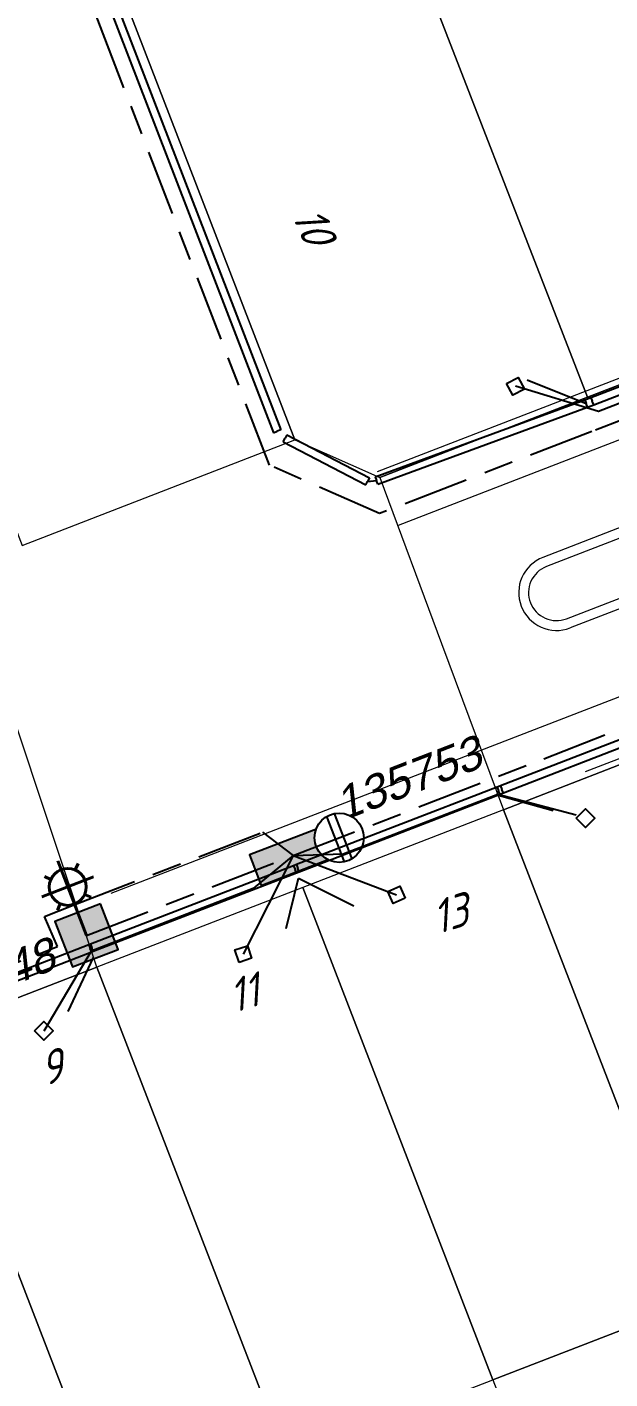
# Model space of a CAD drawing. Header units: metres. Extents: x 310412 to 311596, y 6269899 to 6270937.
# Drawn here: x 310610.9 to 310646.4, y 6270252.4 to 6270334.7 of the extents above; entities that cross this region are included whole.
import ezdxf
from ezdxf.enums import TextEntityAlignment as Align

# ---------------------------------------------------------------- set-up
doc = ezdxf.new("R2010")
doc.units = ezdxf.units.M
doc.linetypes.add('Cable Exist UG', pattern=[8.2, 4, -1.2, 1.8, -1.2])
doc.layers.get('0').update_dxf_attribs({"color": 6})
for name, color, linetype, lineweight, true_color in [('_User E-KERB', 7, 'Continuous', 0, 0x969696), ('_User E-LIP', 7, 'Continuous', 0, 0x969696), ('_User E-LOT', 7, 'Continuous', 0, 0x969696)]:
    doc.layers.add(name, color=color, linetype=linetype, lineweight=lineweight, true_color=true_color)
doc.layers.add('Cadastre Land Parcels_SP_EXT', color=9, linetype='Continuous', lineweight=5)
doc.layers.add('Cadastre Roads_SP_EXT', color=9, linetype='Continuous', lineweight=5)
for name, color, linetype in [('Duct_SP_EXT', 7, 'Continuous'), ('Equip_LV_EXT', 7, 'Continuous'), ('Equip_SP_SL_EXT', 7, 'Continuous'), ('Mains_LV_EXT', 7, 'Continuous'), ('Notes', 7, 'Continuous'), ('Notes_LV_MISC', 7, 'Continuous'), ('Services_SP_EXT', 7, 'Continuous'), ('SupportsUG_SP_LV_EXT', 7, 'Continuous'), ('SupportsUG_SP_LV_SL_EXT', 7, 'Continuous'), ('Trench_SP_EXT', 7, 'Continuous')]:
    doc.layers.add(name, color=color, linetype=linetype)
doc.styles.add('ARIAL', font='arial.ttf', dxfattribs={"height": 2})
doc.styles.add('COLUMN_LABEL', font='arial.ttf')
doc.styles.add('iecARIAL', font='arial.ttf', dxfattribs={"height": 2})
doc.styles.add('ISOCP ITALIC', font='isocp.shx', dxfattribs={"oblique": 20})
doc.styles.add('POLE_LABEL', font='arial.ttf')
doc.styles.get("Standard").update_dxf_attribs({"font": 'arial.ttf'})

# ---------------------------------------------------------------- blocks, each defined once
blk = doc.blocks.new('COLUMN_EXT')
blk.add_hatch(color=256).paths.add_polyline_path([(-1.485, 1.485), (-1.485, -1.485), (1.485, -1.485), (1.485, 1.485)])
blk.add_lwpolyline([(-1.485, -1.485), (1.485, -1.485), (1.485, 1.485), (-1.485, 1.485)], close=True)
at = {"style": 'COLUMN_LABEL', "oblique": 15, "flags": 8}
blk.add_attdef('ASSET_NUM', text='', height=2, rotation=180, dxfattribs=at).set_placement((2, 2), align=Align.MIDDLE_LEFT)
at = {"flags": 9}
for tag, style, p in [('STRUCTURE_PLANT_NUMBER', 'POLE_LABEL', (1.813, 0.031)), ('STREET_CODE', 'COLUMN_LABEL', (1.813, -0.2))]:
    blk.add_attdef(tag, text='', height=0.2, dxfattribs=dict(at, style=style)).set_placement(p, align=Align.MIDDLE_LEFT)
for tag, p in [('OWNED_BY', (1.813, -0.6)), ('STATE', (1.813, -0.8)), ('COLUMN_TYPE', (1.813, -0.4)), ('STREETNAME', (1.813, -1.6)), ('USAGE', (1.813, -1)), ('LEGEND', (1.813, -1.2)), ('LOCATION', (1.813, -1.4)), ('SUBURB', (1.813, -1.8)), ('NOTES', (1.813, -2))]:
    blk.add_attdef(tag, text='', height=0.2, dxfattribs=at).set_placement(p, align=Align.MIDDLE_LEFT)
at = {"flags": 1}
blk.add_attdef('Z', (1.813, -2.351), '', height=0.2, dxfattribs=at)
blk = doc.blocks.new('PILLAR_EXT')
blk.add_hatch(color=256).paths.add_polyline_path([(-2.475, 0.99), (-2.475, -0.99), (2.475, -0.99), (2.475, 0.99)])
blk.add_lwpolyline([(-2.475, -0.99), (2.475, -0.99), (2.475, 0.99), (-2.475, 0.99)], close=True)
at = {"style": 'ARIAL', "oblique": 15, "flags": 8}
blk.add_attdef('ASSET_NUM', (1.5, 3.5), '', height=2, dxfattribs=at)
for tag, p, flags in [('OWNED_BY', (0, -0.2), 9), ('STATE', (0, -0.4), 9), ('SUPPORT_TYPE', (0, -0.6), 9), ('USAGE', (0, -0.8), 9), ('LEGEND', (0, -1), 9), ('STREETNAME', (0, -1.8), 9), ('LOCATION', (0, -1.2), 9), ('NOTES', (0, -1.4), 9), ('PARENT', (0, -1.6), 9), ('SUBURB', (0, -2), 1)]:
    blk.add_attdef(tag, p, '', height=0.2, dxfattribs=dict(flags=flags))
blk = doc.blocks.new('SL_LANTERN_EXT')
at = {"lineweight": 40}
for p, q in [((-1.46, 5.68), (-1.06, 5.28)), ((0, 1.97), (0, 6.47)), ((1.46, 5.68), (1.06, 5.28)), ((-2.25, 4.22), (2.25, 4.22)), ((-1.46, 2.76), (-1.06, 3.16)), ((0, 0), (0, 2.72)), ((1.46, 2.76), (1.06, 3.16))]:
    blk.add_line(p, q, dxfattribs=at)
blk.add_circle((0, 4.22), 1.5, dxfattribs=at)
at = {"style": 'iecARIAL', "flags": 9}
blk.add_attdef('ASSET_NUM', (1.5, 1.5), '', height=2.5, dxfattribs=at)
for tag, p, height, flags in [('CONSTRUCTED_VOLTAGE', (0.98, -0.65), 0.2, 9), ('CONTROL_TYPE', (0.98, -0.85), 0.2, 9), ('LANTERN_PURPOSE', (0.98, -1.05), 0.2, 9), ('LANTERN_TYPE', (0.98, -1.25), 0.2, 9), ('LNUMBER', (2.18, -3.25), 2.5, 8), ('OPERATING_VOLTAGE', (0.98, -1.65), 0.2, 9), ('ORIENTATION', (0.98, -1.85), 0.2, 9), ('OWNED_BY', (0.98, -2.05), 0.2, 9), ('STATE', (0.98, -2.25), 0.2, 9), ('NO_PHASES', (0.98, -1.45), 0.2, 9), ('USAGE', (0.98, -2.45), 0.2, 9), ('CEXIST', (0.98, -2.65), 0.2, 9), ('CNEW', (0.98, -2.85), 0.2, 9), ('CNUMBER', (0.98, -3.05), 0.2, 9), ('CREMOVE', (0.98, -3.25), 0.2, 9), ('CREPLACE', (0.98, -3.45), 0.2, 9), ('LKINGHEIGHT', (0.98, -3.65), 0.2, 9), ('LBRACKET', (0.98, -3.85), 0.2, 9), ('LBRACKETVOCAB', (0.98, -4.05), 0.2, 9), ('LCATEGORY', (0.98, -4.25), 0.2, 9), ('LCHARGE1', (0.98, -4.45), 0.2, 9), ('LCHARGE1PERCENT', (0.98, -4.65), 0.2, 9), ('LCHARGE2', (0.98, -4.85), 0.2, 9), ('LCHARGE2PERCENT', (0.98, -5.05), 0.2, 9), ('LCHARGE3', (0.98, -5.25), 0.2, 9), ('LCHARGE3PERCENT', (0.98, -5.45), 0.2, 9), ('LEXIST', (0.98, -5.65), 0.2, 9), ('LLAMP', (0.98, -5.85), 0.2, 9), ('LLAMPVOCAB', (0.98, -6.05), 0.2, 9), ('LMAST', (0.98, -6.25), 0.2, 9), ('LMASTVOCAB', (0.98, -6.45), 0.2, 9), ('LNEW', (0.98, -6.65), 0.2, 9), ('LANTNUMBER', (0.98, -6.85), 0.2, 9), ('LOUTREACH', (0.98, -7.25), 0.2, 9), ('LOUTREACHVOCAB', (0.98, -7.45), 0.2, 9), ('LRATECODE', (0.98, -7.65), 0.2, 9), ('LREMOVE', (0.98, -7.85), 0.2, 9), ('LREPLACE', (0.98, -8.05), 0.2, 9), ('LTYPE', (0.98, -8.25), 0.2, 9), ('LTYPEVOCAB', (0.98, -8.45), 0.2, 9), ('LEGEND', (0.98, -8.65), 0.2, 9), ('LOCATION', (0.98, -8.85), 0.2, 9), ('STREETNAME', (0.98, -9.25), 0.2, 9), ('SUBURB', (0.98, -9.45), 0.2, 1), ('NOTES', (0.98, -9.05), 0.2, 9)]:
    blk.add_attdef(tag, p, '', height=height, dxfattribs=dict(flags=flags))
blk = doc.blocks.new('CCP_EXT')
at = {"flags": 9}
for tag, p in [('USAGE', (0, -1.2)), ('LEGEND', (0, -1.4)), ('LIFE_SUPPORT', (0, -1.6)), ('STATE', (0, -1.8)), ('NOTES', (0, -2))]:
    blk.add_attdef(tag, text='', height=0.2, dxfattribs=at).set_placement(p, align=Align.MIDDLE_LEFT)
blk.add_wipeout([(0, 0.566), (0.566, 0), (0, -0.566), (-0.566, 0)])
blk.add_lwpolyline([(-0.566, 0), (0, 0.566), (0.566, 0), (0, -0.566), (-0.566, 0)])
at = {"flags": 1}
blk.add_attdef('Z', (0, 0), '', height=0.2, dxfattribs=at)
at = {"flags": 9}
for tag, p in [('CCP_TYPE', (0, 0)), ('OPERATING_VOLTAGE', (0, -0.6)), ('ORIENTATION', (0, -0.8)), ('CONSTRUCTED_VOLTAGE', (0, -0.2)), ('NO_PHASES', (0, -0.4)), ('OWNED_BY', (0, -1))]:
    blk.add_attdef(tag, text='', height=0.2, dxfattribs=at).set_placement(p, align=Align.MIDDLE_LEFT)
blk = doc.blocks.new('LV_UG_LINKS_CLOSED_EXT')
blk.add_wipeout([(-1.056, 1.057), (-1.18, 0.916), (-1.286, 0.761), (-1.371, 0.594), (-1.435, 0.417), (-1.476, 0.234), (-1.493, 0.047), (-1.487, -0.14), (-1.458, -0.326), (-1.406, -0.506), (-1.331, -0.678), (-1.236, -0.839), (-1.121, -0.988), (-0.988, -1.12), (-0.84, -1.235), (-0.679, -1.331), (-0.506, -1.406), (-0.326, -1.458), (-0.141, -1.487), (0.047, -1.493), (0.233, -1.476), (0.416, -1.435), (0.593, -1.371), (0.76, -1.286), (0.915, -1.181), (1.056, -1.057), (1.18, -0.916), (1.286, -0.761), (1.371, -0.594), (1.435, -0.417), (1.476, -0.234), (1.493, -0.047), (1.487, 0.14), (1.458, 0.326), (1.406, 0.506), (1.331, 0.678), (1.236, 0.839), (1.121, 0.988), (0.988, 1.12), (0.84, 1.235), (0.679, 1.331), (0.506, 1.406), (0.326, 1.458), (0.141, 1.487), (-0.047, 1.493), (-0.233, 1.476), (-0.416, 1.435), (-0.593, 1.371), (-0.76, 1.286), (-0.915, 1.181)])
for p, q in [((-0.25, -1.479), (-0.25, 1.479)), ((0.25, -1.479), (0.25, 1.479))]:
    blk.add_line(p, q)
blk.add_circle((0, 0), 1.5)
at = {"flags": 9}
for tag, p in [('ACTUAL_STATUS', (0, 0)), ('OPERATING_VOLTAGE', (0, -0.6)), ('ORIENTATION', (0, -0.8)), ('CONSTRUCTED_VOLTAGE', (0, -0.2)), ('NO_PHASES', (0, -0.4)), ('STATE', (0, -1)), ('SWITCH_TYPE', (0, -1.2)), ('USAGE', (0, -1.4)), ('NOTES', (0, -1.6))]:
    blk.add_attdef(tag, text='', height=0.2, dxfattribs=at).set_placement(p, align=Align.MIDDLE_LEFT)
at = {"flags": 1}
blk.add_attdef('Z', (0, 0), '', height=0.2, dxfattribs=at)
blk = doc.blocks.new('A$C64462609')
at = {"layer": '_User E-KERB', "flags": 128}
blk.add_lwpolyline([(310633.481, 6270304.389), (310646.233, 6270309.314), (310660.16, 6270314.694), (310674.088, 6270320.073), (310686.839, 6270324.999, 0.414214), (310691.133, 6270334.697), (310681.194, 6270360.429), (310675.667, 6270374.739), (310670.14, 6270389.049), (310664.375, 6270403.974)], format="xyb", dxfattribs=at)
at = {"layer": '_User E-KERB'}
blk.add_lwpolyline([(310642.496, 6270301.866, 0.414214), (310641.523, 6270299.668, 0.414214), (310643.721, 6270298.694), (310687.937, 6270315.773, 0.414214), (310688.91, 6270317.972, 0.414214), (310686.712, 6270318.945)], format="xyb", close=True, dxfattribs=at)
blk.add_lwpolyline([(310715.741, 6270273.765), (310702.732, 6270307.445, 0.414213), (310693.033, 6270311.738), (310615.982, 6270281.976)], format="xyb", dxfattribs=at)
at = {"layer": '_User E-LIP'}
for p, q in [((310686.496, 6270319.505), (310642.28, 6270302.426)), ((310688.153, 6270315.214), (310643.937, 6270298.135))]:
    blk.add_line(p, q, dxfattribs=at)
for start, end in [(111.11955, 201.11955), (201.11955, 291.11955)]:
    blk.add_arc((310643.108, 6270300.28), 2.3, start, end, dxfattribs=at)
at = {"layer": '_User E-LOT', "lineweight": 0}
blk.add_line((310693.362, 6270308.113), (310644.854, 6270289.377), dxfattribs=at)
blk.add_lwpolyline([(310632.22, 6270307.654), (310644.972, 6270312.579), (310658.899, 6270317.959), (310672.826, 6270323.338), (310685.578, 6270328.264), (310687.868, 6270333.436), (310677.929, 6270359.168), (310672.402, 6270373.478), (310666.875, 6270387.788), (310661.11, 6270402.713)], dxfattribs=at)

msp = doc.modelspace()

# ---------------------------------------------------------------- linework, layer by layer
at = {"layer": 'Duct_SP_EXT'}
for p, q in [((310614.641, 6270278.854), (310604.286, 6270274.854)), ((310614.733, 6270278.889), (310614.641, 6270278.854)), ((310614.641, 6270278.854), (310614.727, 6270278.63)), ((310614.641, 6270278.854), (310614.727, 6270278.63)), ((310614.733, 6270278.889), (310614.82, 6270278.666)), ((310614.814, 6270278.406), (310614.727, 6270278.63)), ((310614.814, 6270278.406), (310614.727, 6270278.63)), ((310614.906, 6270278.442), (310614.814, 6270278.406)), ((310614.906, 6270278.442), (310614.82, 6270278.666))]:
    msp.add_line(p, q, dxfattribs=at)
at = {"layer": 'Trench_SP_EXT', "linetype": 'Cable Exist UG'}
msp.add_lwpolyline([(310614.896, 6270278.082), (310613.362, 6270274.801)], dxfattribs=at)

# ---------------------------------------------------------------- block references
at = {"layer": 'Notes'}
msp.add_blockref('A$C64462609', (0, 0), dxfattribs=at)

# ---------------------------------------------------------------- texts
at = {"layer": 'Cadastre Land Parcels_SP_EXT', "style": 'ISOCP ITALIC', "oblique": 20}
msp.add_text('9', height=2, rotation=16.91689, dxfattribs=at).set_placement((310611.924, 6270270.246))

# ---------------------------------------------------------------- next in the draw order: linework, layer by layer
at = {"layer": 'Cadastre Land Parcels_SP_EXT', "linetype": 'Continuous'}
for points in [[(310658.879, 6270317.528), (310647.446, 6270346.962), (310633.573, 6270341.604), (310645.005, 6270312.169), (310658.879, 6270317.528)], [(310645.005, 6270312.169), (310633.573, 6270341.604), (310617.24, 6270335.308), (310627.181, 6270309.571), (310632.352, 6270307.281), (310645.005, 6270312.169)], [(310661.92, 6270261.155), (310650.339, 6270291.113), (310639.891, 6270287.075), (310651.471, 6270257.116), (310661.92, 6270261.155)], [(310651.471, 6270257.116), (310639.891, 6270287.075), (310627.661, 6270282.348), (310639.242, 6270252.39), (310651.471, 6270257.116)], [(310639.242, 6270252.39), (310627.661, 6270282.348), (310615.123, 6270277.503), (310626.704, 6270247.543), (310639.242, 6270252.39)], [(310626.704, 6270247.543), (310615.123, 6270277.503), (310604.675, 6270273.465), (310616.255, 6270243.505), (310626.704, 6270247.543)], [(310616.255, 6270243.505), (310604.675, 6270273.465), (310593.462, 6270269.131), (310605.042, 6270239.172), (310616.255, 6270243.505)], [(310663.053, 6270227.158), (310651.471, 6270257.116), (310639.242, 6270252.39), (310650.823, 6270222.431), (310663.053, 6270227.158)]]:
    msp.add_lwpolyline(points, close=True, dxfattribs=at)
at = {"layer": 'Cadastre Roads_SP_EXT', "linetype": 'Continuous'}
msp.add_lwpolyline([(310627.181, 6270309.571), (310617.24, 6270335.308), (310611.714, 6270349.615), (310606.187, 6270363.923), (310600.422, 6270378.847), (310594.896, 6270393.154), (310589.369, 6270407.462), (310583.729, 6270422.063), (310578.186, 6270436.412), (310573.429, 6270448.728), (310556.822, 6270442.313), (310561.235, 6270430.89), (310567.061, 6270415.807), (310572.852, 6270400.813), (310578.617, 6270385.89), (310584.274, 6270371.245), (310590.053, 6270356.284), (310595.631, 6270341.845), (310601.209, 6270327.401), (310610.575, 6270303.157), (310627.181, 6270309.571)], close=True, dxfattribs=at)
at = {"layer": 'Duct_SP_EXT'}
for p, q in [((310615.856, 6270335.975), (310625.885, 6270310.012)), ((310616.303, 6270336.149), (310626.333, 6270310.185)), ((310645.2, 6270312.149), (310658.944, 6270317.459)), ((310645.373, 6270311.702), (310659.117, 6270317.011)), ((310644.825, 6270312.005), (310645.2, 6270312.149)), ((310644.825, 6270312.005), (310644.912, 6270311.781)), ((310644.829, 6270312.006), (310644.912, 6270311.781)), ((310644.998, 6270311.557), (310644.912, 6270311.781)), ((310644.994, 6270311.556), (310644.912, 6270311.781)), ((310645.2, 6270312.149), (310645.286, 6270311.926)), ((310645.373, 6270311.702), (310645.286, 6270311.926)), ((310632.226, 6270306.871), (310644.994, 6270311.556)), ((310644.998, 6270311.557), (310645.373, 6270311.702)), ((310625.885, 6270310.012), (310626.109, 6270310.099)), ((310626.333, 6270310.185), (310626.109, 6270310.099)), ((310626.475, 6270309.46), (310626.586, 6270309.672)), ((310626.475, 6270309.46), (310631.5, 6270306.83)), ((310626.697, 6270309.885), (310626.586, 6270309.672)), ((310626.697, 6270309.885), (310631.723, 6270307.255)), ((310631.5, 6270306.83), (310631.611, 6270307.042)), ((310631.723, 6270307.255), (310631.611, 6270307.042)), ((310632.061, 6270307.321), (310632.144, 6270307.096)), ((310632.226, 6270306.871), (310632.144, 6270307.096)), ((310649.948, 6270292.492), (310639.699, 6270288.533)), ((310650.121, 6270292.044), (310639.872, 6270288.086)), ((310639.699, 6270288.533), (310639.5, 6270288.456)), ((310639.5, 6270288.456), (310639.586, 6270288.232)), ((310639.673, 6270288.009), (310639.586, 6270288.232)), ((310639.872, 6270288.086), (310639.673, 6270288.009)), ((310639.699, 6270288.533), (310639.786, 6270288.309)), ((310639.699, 6270288.533), (310639.786, 6270288.309)), ((310639.872, 6270288.086), (310639.786, 6270288.309)), ((310639.872, 6270288.086), (310639.786, 6270288.309)), ((310627.271, 6270283.732), (310627.102, 6270283.667)), ((310627.102, 6270283.667), (310627.189, 6270283.443)), ((310627.102, 6270283.667), (310627.189, 6270283.443)), ((310627.275, 6270283.22), (310627.189, 6270283.443)), ((310627.275, 6270283.22), (310627.189, 6270283.443)), ((310627.271, 6270283.732), (310627.357, 6270283.508)), ((310627.444, 6270283.285), (310627.275, 6270283.22)), ((310627.444, 6270283.285), (310627.357, 6270283.508))]:
    msp.add_line(p, q, dxfattribs=at)
at = {"layer": 'Trench_SP_EXT', "linetype": 'Cable Exist UG'}
for points in [[(310631.611, 6270307.042), (310632.144, 6270307.096)], [(310639.424, 6270288.007), (310642.9, 6270287.023)], [(310626.653, 6270279.853), (310627.41, 6270282.916), (310630.76, 6270281.222)]]:
    msp.add_lwpolyline(points, dxfattribs=at)

# ---------------------------------------------------------------- next in the draw order: block references
at = {"layer": 'Equip_SP_SL_EXT', "xscale": 0.75, "yscale": 0.75, "zscale": 0.75, "rotation": 21.12058213959529}
msp.add_blockref('SL_LANTERN_EXT', (310614.494, 6270279.428), dxfattribs=at)
at = {"layer": 'SupportsUG_SP_LV_EXT'}
ref = msp.add_blockref('PILLAR_EXT', (310627.078, 6270284.288), dxfattribs=dict(at, rotation=201.1204099841495))
ref.add_attrib('ASSET_NUM', '135753', (310630.05, 6270286.358), dxfattribs={"layer": '0', "height": 2, "rotation": 201.12041, "style": 'ARIAL', "oblique": 15, "text_generation_flag": 6})
at = {"layer": 'SupportsUG_SP_LV_SL_EXT'}
ref = msp.add_blockref('COLUMN_EXT', (310614.494, 6270279.428), dxfattribs=dict(at, rotation=201.1205821268451))
ref.add_attrib('ASSET_NUM', '909348', dxfattribs={"layer": '0', "height": 2, "rotation": 21.12058, "style": 'COLUMN_LABEL', "oblique": 15}).set_placement((310603.719, 6270275.016), align=Align.MIDDLE_LEFT)

# ---------------------------------------------------------------- next in the draw order: texts
at = {"layer": 'Cadastre Land Parcels_SP_EXT', "style": 'ISOCP ITALIC', "oblique": 20}
for s, rotation, p in [('10', 293.51367, (310626.97, 6270323.249)), ('13', 16.92167, (310635.801, 6270279.474)), ('11', 16.92001, (310623.417, 6270274.687))]:
    msp.add_text(s, height=2, rotation=rotation, dxfattribs=at).set_placement(p)

# ---------------------------------------------------------------- next in the draw order: block references
at = {"layer": 'Equip_LV_EXT', "rotation": 201.1204099841495}
msp.add_blockref('LV_UG_LINKS_CLOSED_EXT', (310629.876, 6270285.369), dxfattribs=at)
at = {"layer": 'Services_SP_EXT'}
for p, rotation in [((310640.614, 6270312.832), 343.2449761142153), ((310633.363, 6270281.892), 159.1204100986849), ((310624.035, 6270278.289), 63.12041011992614)]:
    msp.add_blockref('CCP_EXT', p, dxfattribs=dict(at, rotation=rotation))
for p in [(310644.881, 6270286.553), (310611.904, 6270273.619)]:
    msp.add_blockref('CCP_EXT', p, dxfattribs=at)

# ---------------------------------------------------------------- next in the draw order: linework, layer by layer
at = {"layer": 'Cadastre Roads_SP_EXT', "linetype": 'Continuous'}
for points in [[(310650.339, 6270291.113), (310661.777, 6270295.534), (310673.008, 6270299.874), (310684.203, 6270304.201), (310693.502, 6270307.795), (310690.163, 6270318.083), (310685.711, 6270327.893), (310672.751, 6270322.887), (310658.879, 6270317.529), (310645.005, 6270312.169), (310632.352, 6270307.281), (310636.116, 6270297.193), (310639.891, 6270287.075), (310650.339, 6270291.113)], [(310570.793, 6270260.369), (310582.23, 6270264.79), (310593.462, 6270269.131), (310604.674, 6270273.465), (310615.123, 6270277.503), (310611.7, 6270287.756), (310608.285, 6270297.985), (310594.76, 6270292.761), (310579.845, 6270287), (310564.354, 6270281.016), (310550.533, 6270275.677), (310554.687, 6270265.719), (310558.303, 6270255.542), (310570.793, 6270260.369)]]:
    msp.add_lwpolyline(points, close=True, dxfattribs=at)
at = {"layer": 'Duct_SP_EXT'}
for p, q in [((310632.061, 6270307.321), (310644.829, 6270312.006)), ((310639.5, 6270288.456), (310627.271, 6270283.732)), ((310639.673, 6270288.009), (310627.444, 6270283.285)), ((310627.102, 6270283.667), (310614.733, 6270278.889)), ((310627.275, 6270283.22), (310614.906, 6270278.442)), ((310614.814, 6270278.406), (310604.459, 6270274.406))]:
    msp.add_line(p, q, dxfattribs=at)
at = {"layer": 'Mains_LV_EXT', "linetype": 'Cable Exist UG'}
for points in [[(310659.671, 6270315.647), (310645.267, 6270310.082), (310645.267, 6270310.082), (310632.328, 6270305.085), (310625.641, 6270308.045), (310615.508, 6270334.276), (310614.751, 6270336.237), (310614.751, 6270336.237), (310609.876, 6270348.857), (310604.48, 6270362.826)], [(310627.078, 6270284.288), (310642.328, 6270290.179), (310642.328, 6270290.179), (310649.626, 6270292.998), (310661.062, 6270297.416), (310668.843, 6270300.422), (310670.293, 6270302.893), (310670.293, 6270302.893), (310670.478, 6270305.341), (310680.004, 6270309.044), (310680.908, 6270309.385), (310683.726, 6270307.254), (310685.694, 6270302.097), (310688.176, 6270300.838)], [(310581.635, 6270266.735), (310599.313, 6270273.564), (310599.313, 6270273.564), (310603.964, 6270275.36), (310612.734, 6270278.748), (310611.946, 6270280.587), (310611.946, 6270280.587), (310613.691, 6270281.261), (310625.209, 6270285.711), (310627.078, 6270284.288)]]:
    msp.add_lwpolyline(points, dxfattribs=at)
at = {"layer": 'Notes_LV_MISC', "linetype": 'Cable Exist UG'}
msp.add_lwpolyline([(310614.494, 6270279.428), (310627.078, 6270284.288)], dxfattribs=at)
at = {"layer": 'Services_SP_EXT'}
for points in [[(310659.671, 6270315.647), (310657.773, 6270315.985), (310657.773, 6270315.985), (310645.669, 6270311.31), (310640.614, 6270312.832)], [(310627.078, 6270284.288), (310630.127, 6270284.394), (310630.127, 6270284.394), (310639.538, 6270288.03), (310644.309, 6270286.762)], [(310627.078, 6270284.288), (310624.645, 6270282.277), (310624.645, 6270282.277), (310614.772, 6270278.463), (310611.89, 6270273.596)], [(310627.078, 6270284.288), (310624.035, 6270278.289)], [(310627.078, 6270284.288), (310633.363, 6270281.892)]]:
    msp.add_lwpolyline(points, dxfattribs=at)
at = {"layer": 'Trench_SP_EXT', "linetype": 'Cable Exist UG'}
msp.add_lwpolyline([(310641.323, 6270313.221), (310644.912, 6270311.781)], dxfattribs=at)

doc.saveas('drawing.dxf')
